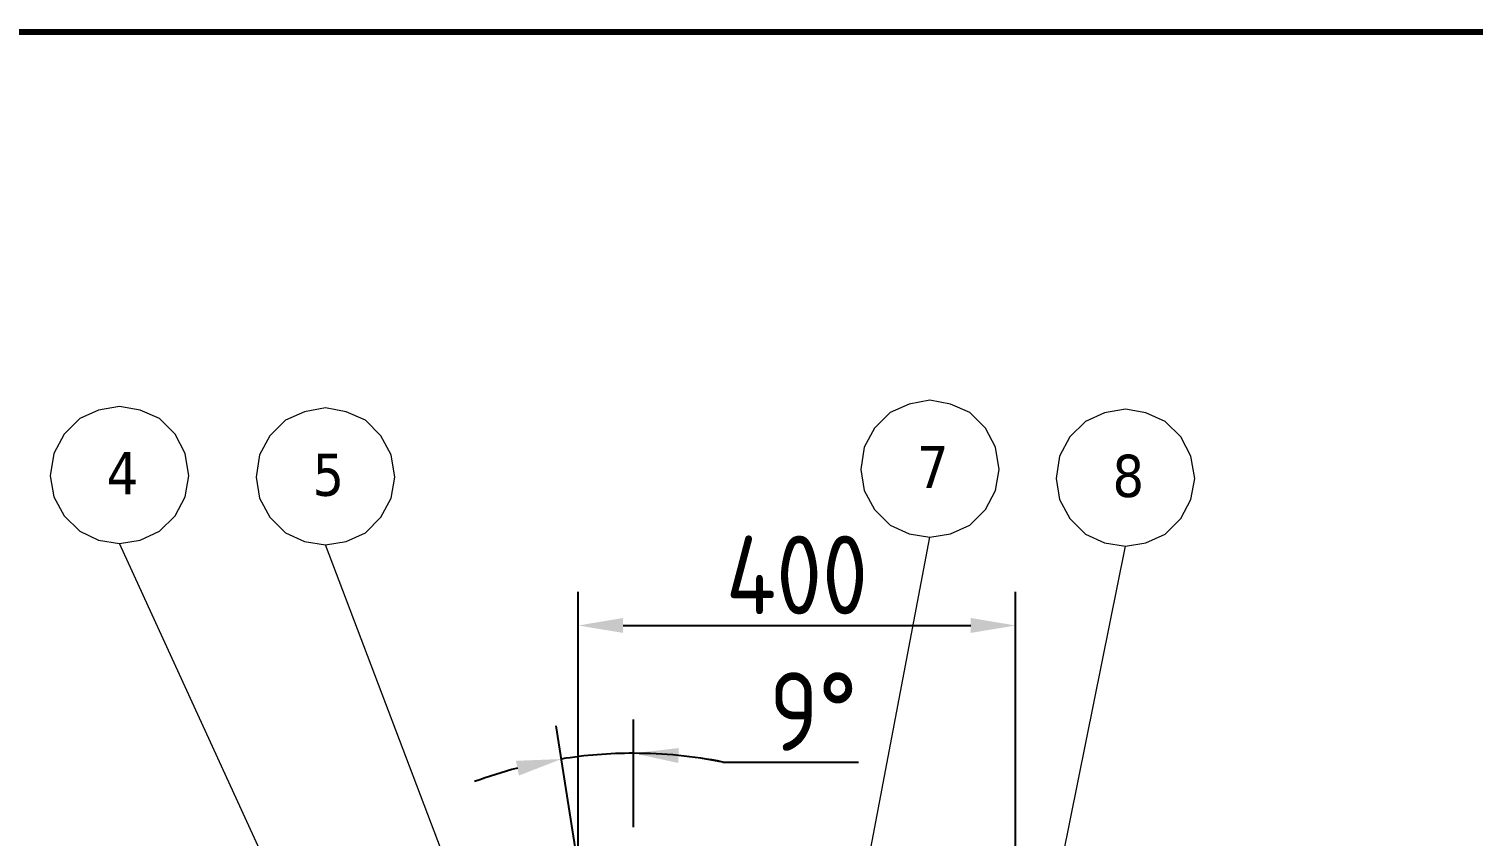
# Model space of a CAD drawing. Header units: millimetres. Extents: x 89051 to 218395, y -330386 to -125649.
# Drawn here: x 98762 to 100048, y -132340 to -131621 of the extents above; entities that cross this region are included whole.
import ezdxf

# ---------------------------------------------------------------- set-up
doc = ezdxf.new("R2010")
doc.units = ezdxf.units.MM
doc.header["$LTSCALE"] = 13
doc.layers.add('1', color=4, linetype='Continuous')
doc.layers.add('标注、文本', color=3, linetype='Continuous', lineweight=25)
doc.layers.add('铁心', color=3, linetype='Continuous', lineweight=0)
doc.styles.get("Standard").update_dxf_attribs({"font": 'gbenor.shx', "bigfont": 'gbcbig.shx'})
doc.styles.add('Tahoma$001', font='tahoma.ttf', dxfattribs={"height": 2.159784})
doc.dimstyles.new('1-15', dxfattribs={"dimscale": 20, "dimtxt": 3.5, "dimasz": 2, "dimexe": 1.5, "dimexo": 0.5, "dimgap": 0.5, "dimtad": 1, "dimtoh": 1, "dimdec": 1, "dimdsep": 46, "dimtxsty": 'Standard', "dimcen": 2.5, "dimclrd": 3, "dimclre": 3, "dimclrt": 3, "dimadec": 0, "dimazin": 2, "dimtfac": 1, "dimtdec": 1, "dimtmove": 0, "dimatfit": 2, "dimfxl": 1, "dimarcsym": 0})

# ---------------------------------------------------------------- blocks, each defined once
blk = doc.blocks.new('*D591')
at = {"layer": 'Defpoints', "color": 0, "transparency": 16777216}
for p in [(99257.4, -132268.1), (99300.4, -132341.7), (99250.9, -132364.5), (99299.8, -132672.2), (99300.4, -132676.2)]:
    blk.add_point(p, dxfattribs=at)
at = {"layer": '标注、文本', "color": 3, "lineweight": -2, "transparency": 16777216}
for p, q in [((99249.4, -132354.6), (99231.4, -132241.3)), ((99300.4, -132331.7), (99300.4, -132235.8)), ((99380, -132273.6), (99500.8, -132273.6))]:
    blk.add_line(p, q, dxfattribs=at)
for start, end in [(90, 99.0218), (78.8131, 90), (78.8265, 84.4132), (104.6085, 110.1953)]:
    blk.add_arc((99300.4, -132676.2), 410.4, start, end, dxfattribs=at)
at = {"layer": '标注、文本', "color": 3, "transparency": 16777216}
for points in [[(99340.1, -132274.4), (99340.7, -132261.1), (99300.4, -132265.8)], [(99195.6, -132272.5), (99198.3, -132285.6), (99236.1, -132270.9)]]:
    blk.add_solid(points, dxfattribs=at)
at = {"layer": '标注、文本', "color": 3, "transparency": 16777216, "insert": (99460.4, -132228.6), "char_height": 70, "attachment_point": 5}
blk.add_mtext('9°', dxfattribs=at)
blk = doc.blocks.new('*D592')
at = {"layer": 'Defpoints', "color": 0, "transparency": 16777216}
for p in [(99640.7, -132152), (99251.1, -132365.3), (99640.7, -132365.3)]:
    blk.add_point(p, dxfattribs=at)
at = {"layer": '标注、文本', "color": 3, "lineweight": -2, "transparency": 16777216}
for p, q in [((99251.1, -132355.3), (99251.1, -132122)), ((99640.7, -132355.3), (99640.7, -132122)), ((99291.1, -132152), (99600.7, -132152))]:
    blk.add_line(p, q, dxfattribs=at)
at = {"layer": '标注、文本', "color": 3, "transparency": 16777216}
for points in [[(99291.1, -132145.3), (99291.1, -132158.6), (99251.1, -132152)], [(99600.7, -132145.3), (99600.7, -132158.6), (99640.7, -132152)]]:
    blk.add_solid(points, dxfattribs=at)
at = {"layer": '标注、文本', "color": 3, "transparency": 16777216, "insert": (99445.9, -132107), "char_height": 70, "attachment_point": 5}
blk.add_mtext('400', dxfattribs=at)

msp = doc.modelspace()

# ---------------------------------------------------------------- linework, layer by layer
at = {"layer": '1', "color": 0, "lineweight": 40, "const_width": 5.53}
msp.add_lwpolyline([(97353.44, -135980.8), (103415.73, -135980.8), (103415.73, -131623.54), (97353.44, -131623.54), (97353.44, -135980.8)], dxfattribs=at)
at = {"layer": '铁心'}
for points in [[(98904.36, -132018.72), (98901.04, -131998.84), (98892.01, -131981.67), (98878.15, -131967.82), (98860.99, -131960.29), (98842.61, -131956.98), (98823.94, -131960.29), (98807.07, -131967.82), (98793.22, -131981.67), (98783.88, -131998.84), (98780.87, -132018.72), (98783.88, -132037.39), (98793.22, -132054.26), (98807.07, -132068.12), (98823.94, -132075.95), (98842.61, -132078.96), (98860.99, -132075.95), (98878.15, -132068.12), (98892.01, -132054.26), (98901.04, -132037.39)], [(99087.68, -132020.04), (99084.37, -132000.16), (99075.33, -131983), (99061.48, -131969.14), (99044.31, -131961.61), (99025.94, -131958.3), (99007.26, -131961.61), (98990.4, -131969.14), (98976.54, -131983), (98967.21, -132000.16), (98964.19, -132020.04), (98967.21, -132038.72), (98976.54, -132055.58), (98990.4, -132069.44), (99007.26, -132077.27), (99025.94, -132080.28), (99044.31, -132077.27), (99061.48, -132069.44), (99075.33, -132055.58), (99084.37, -132038.72)], [(99626.18, -132013.23), (99622.86, -131993.35), (99613.83, -131976.19), (99599.97, -131962.33), (99582.81, -131954.8), (99564.43, -131951.49), (99545.76, -131954.8), (99528.89, -131962.33), (99515.04, -131976.19), (99505.7, -131993.35), (99502.69, -132013.23), (99505.7, -132031.91), (99515.04, -132048.77), (99528.89, -132062.63), (99545.76, -132070.46), (99564.43, -132073.47), (99582.81, -132070.46), (99599.97, -132062.63), (99613.83, -132048.77), (99622.86, -132031.91)], [(99800.21, -132021.14), (99796.89, -132001.26), (99787.86, -131984.09), (99774, -131970.24), (99756.83, -131962.71), (99738.46, -131959.39), (99719.79, -131962.71), (99702.92, -131970.24), (99689.07, -131984.09), (99679.73, -132001.26), (99676.72, -132021.14), (99679.73, -132039.81), (99689.07, -132056.68), (99702.92, -132070.53), (99719.79, -132078.36), (99738.46, -132081.38), (99756.83, -132078.36), (99774, -132070.53), (99787.86, -132056.68), (99796.89, -132039.81)]]:
    msp.add_lwpolyline(points, close=True, dxfattribs=at)
for points in [[(99428.92, -132786.75), (99564.43, -132073.47), (99564.43, -132073.47)], [(99165.25, -132783.33), (98842.61, -132078.96), (98842.61, -132078.96)], [(99305, -132815.39), (99025.94, -132080.28), (99025.94, -132080.28)], [(99598.04, -132777.27), (99738.46, -132081.38), (99738.46, -132081.38)]]:
    msp.add_lwpolyline(points, dxfattribs=at)

# ---------------------------------------------------------------- texts
at = {"layer": '铁心', "style": 'Tahoma$001'}
for s, p in [('4', (98831.09, -132035.16)), ('7', (99552.92, -132029.67)), ('5', (99014.42, -132036.48)), ('8', (99726.94, -132037.57))]:
    msp.add_text(s, height=37.59, dxfattribs=at).set_placement(p)

# ---------------------------------------------------------------- dimensions: what is measured, and where the dimension line sits
at = {"layer": '标注、文本'}
dim = msp.add_linear_dim(base=(99640.72, -132151.98), p1=(99251.07, -132365.34), p2=(99640.72, -132365.34), text='400', dimstyle='1-15', dxfattribs=at)
dim.commit()
dim.dimension.update_dxf_attribs({"geometry": '*D592', "text_midpoint": (99445.89, -132106.98)})
dim = msp.add_angular_dim_2l(base=(99257.43, -132268.07), line1=((99300.43, -132676.2), (99300.43, -132341.72)), line2=((99299.8, -132672.24), (99250.93, -132364.45)), dimstyle='1-15', dxfattribs=at)
dim.commit()
dim.dimension.update_dxf_attribs({"geometry": '*D591', "text_midpoint": (99460.42, -132228.6)})

doc.saveas('drawing.dxf')
